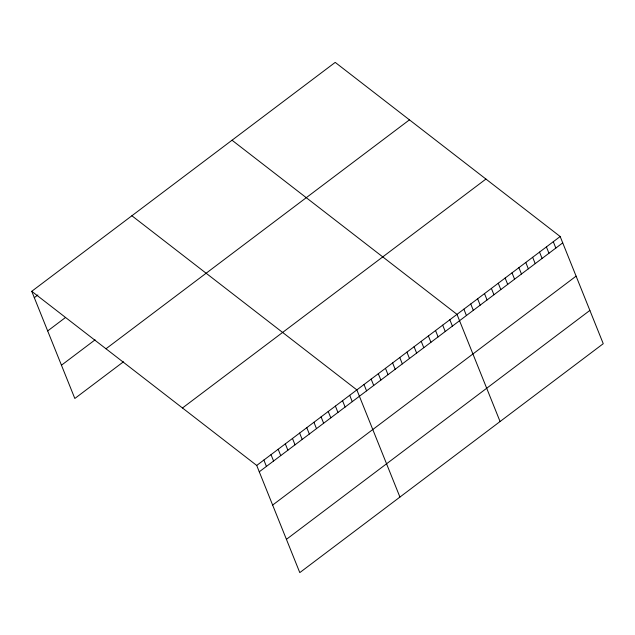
<?xml version="1.0" encoding="UTF-8"?>
<svg xmlns="http://www.w3.org/2000/svg" width="635" height="635" viewBox="0 0 635 635"><rect width="100%" height="100%" fill="white"/><g stroke="black" fill="none" stroke-linecap="round" stroke-linejoin="round"><path stroke-width="0.95" d="M31.75 291.306L335.209 62.389L560.173 236.522L603.25 343.694L299.791 572.611L256.715 465.447L31.75 291.306L74.827 398.478L123.468 361.783M34.306 297.664L37.878 294.965M47.681 330.93L65.564 317.444M61.46 365.204L95.075 339.844M105.989 348.774L409.448 119.856M182.475 407.98L485.934 179.062M256.715 465.447L560.173 236.522M259.27 471.805L562.721 242.88M272.637 505.071L576.096 276.146M286.417 539.345L589.875 310.42M232.029 140.224L456.994 314.357L500.07 421.521M131.889 215.765L356.854 389.898L399.931 497.07M553.291 241.713L555.847 248.071M546.41 246.904L548.965 253.262M539.536 252.095L542.092 258.445M532.654 257.278L535.21 263.636M525.78 262.469L528.336 268.827M518.898 267.66L521.454 274.01M512.024 272.844L514.572 279.202M505.142 278.035L507.698 284.393M498.261 283.226L500.817 289.584M491.387 288.417L493.943 294.767M484.505 293.6L487.061 299.958M477.631 298.791L480.187 305.149M470.749 303.982L473.305 310.332M463.875 309.166L466.423 315.524M449.842 319.754L452.398 326.112M442.69 325.152L445.246 331.502M435.539 330.549L438.086 336.899M428.379 335.939L430.935 342.297M421.227 341.336L423.783 347.694M414.076 346.734L416.631 353.092M406.924 352.131L409.48 358.489M399.772 357.529L402.328 363.879M392.62 362.918L395.168 369.276M385.461 368.316L388.017 374.674M378.309 373.713L380.865 380.071M371.157 379.111L373.713 385.469M364.006 384.508L366.562 390.858M349.702 395.295L352.258 401.653M342.551 400.693L345.099 407.051M335.391 406.09L337.947 412.448M328.239 411.488L330.795 417.838M321.088 416.885L323.644 423.235M313.936 422.275L316.492 428.633M306.784 427.672L309.34 434.03M299.633 433.07L302.181 439.428M292.473 438.467L295.029 444.817M285.321 443.865L287.877 450.215M278.17 449.255L280.726 455.612M271.018 454.652L273.574 461.01M263.866 460.05L266.422 466.407"/></g></svg>
